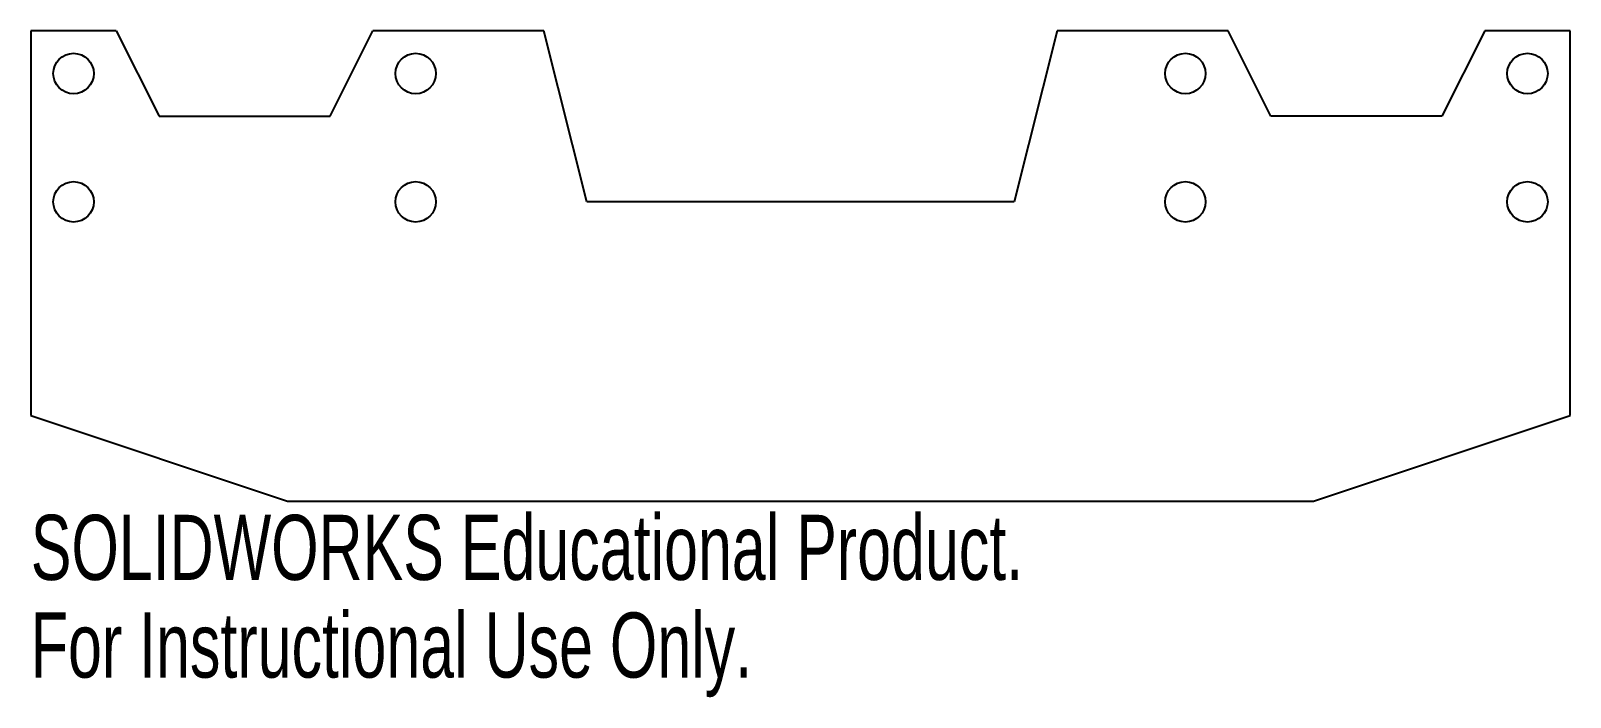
# Model space of a CAD drawing. Header units: inches. Extents: x -2.25 to 2.25, y -1.26 to 0.69.
import ezdxf

# ---------------------------------------------------------------- set-up
doc = ezdxf.new("R2010")
doc.units = ezdxf.units.IN
doc.header["$MEASUREMENT"] = 0
doc.styles.add('SLDTEXTSTYLE0', font='TXT', dxfattribs={"width": 0.7})

msp = doc.modelspace()

# ---------------------------------------------------------------- linework, layer by layer
at = {"color": 7, "linetype": 'Continuous', "lineweight": 25}
for p, q in [((-2.25, 0.6875), (-2.25, -0.4375)), ((-2, 0.6875), (-2.25, 0.6875)), ((-2, 0.6875), (-1.875, 0.4375)), ((-1.375, 0.4375), (-1.25, 0.6875)), ((-0.75, 0.6875), (-1.25, 0.6875)), ((-0.625, 0.1875), (-0.75, 0.6875)), ((0.75, 0.6875), (0.625, 0.1875)), ((1.25, 0.6875), (0.75, 0.6875)), ((1.375, 0.4375), (1.25, 0.6875)), ((2, 0.6875), (1.875, 0.4375)), ((2.25, 0.6875), (2, 0.6875)), ((2.25, -0.4375), (2.25, 0.6875)), ((-1.875, 0.4375), (-1.375, 0.4375)), ((1.875, 0.4375), (1.375, 0.4375)), ((0.625, 0.1875), (-0.625, 0.1875)), ((-2.25, -0.4375), (-1.5, -0.6875)), ((1.5, -0.6875), (2.25, -0.4375)), ((-1.5, -0.6875), (1.5, -0.6875))]:
    msp.add_line(p, q, dxfattribs=at)
for centre in [(-2.125, 0.5625), (-1.125, 0.5625), (1.125, 0.5625), (2.125, 0.5625), (-2.125, 0.1875), (-1.125, 0.1875), (1.125, 0.1875), (2.125, 0.1875)]:
    msp.add_circle(centre, 0.0591, dxfattribs=at)

# ---------------------------------------------------------------- texts
at = {"color": 7, "linetype": 'Continuous', "char_height": 0.1903, "attachment_point": 1, "style": 'SLDTEXTSTYLE0'}
for s, insert in [('SOLIDWORKS Educational Product.', (-2.25, -0.7276)), ('For Instructional Use Only.', (-2.25, -1.0131))]:
    msp.add_mtext(s, dxfattribs=dict(at, insert=insert))

doc.saveas('drawing.dxf')
